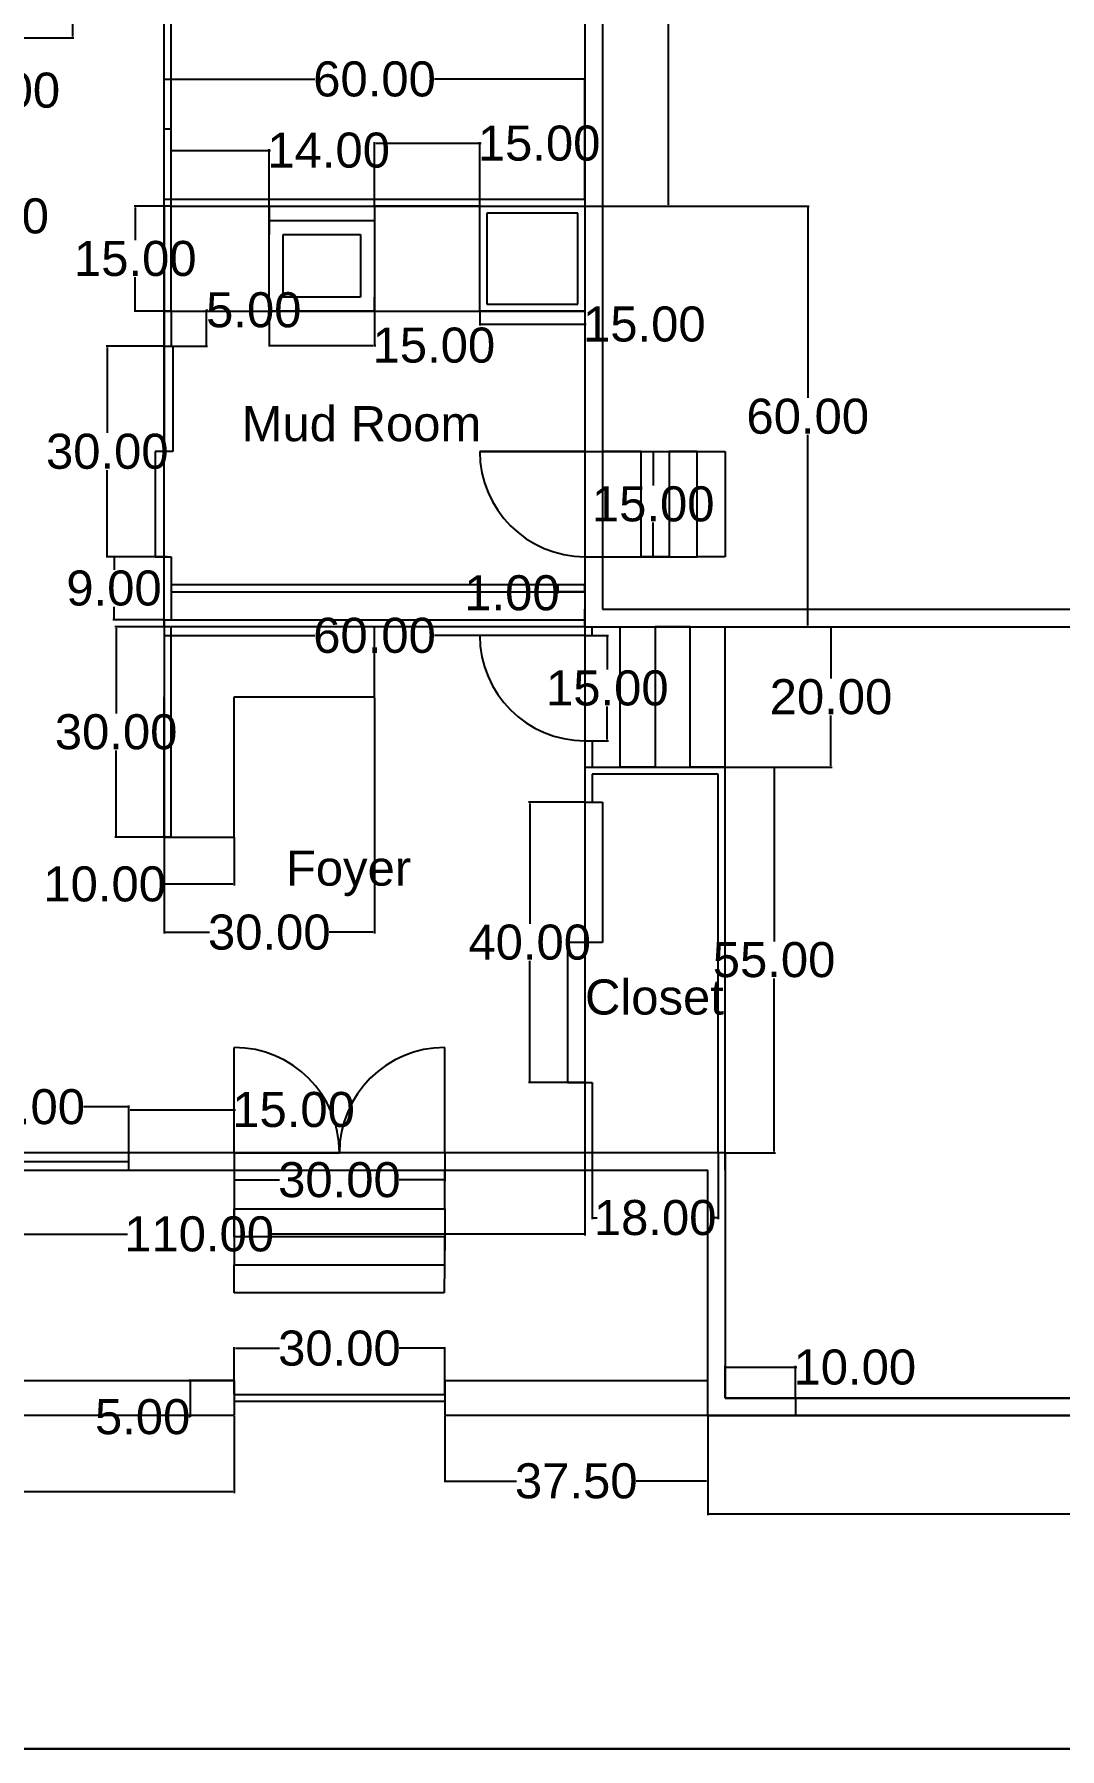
# Model space of a CAD drawing. Header units: millimetres. Extents: x 0 to 1000, y 0 to 1100.
# Drawn here: x 124 to 270.2, y 0 to 244.5 of the extents above; entities that cross this region are included whole.
import ezdxf

# ---------------------------------------------------------------- set-up
doc = ezdxf.new("R2010")
doc.units = ezdxf.units.MM
doc.header["$MEASUREMENT"] = 0
for name, color, linetype in [('2d1', 3, 'Continuous'), ('2ddim', 2, 'Continuous'), ('2ddimfurn', 2, 'Continuous'), ('text', 255, 'Continuous')]:
    doc.layers.add(name, color=color, linetype=linetype)
doc.styles.get("Standard").update_dxf_attribs({"font": 'Arial.ttf'})
doc.dimstyles.get("Standard").update_dxf_attribs({"dimtxt": 5, "dimasz": 0.18, "dimexe": 0.18, "dimexo": 0.0625, "dimgap": 0.09, "dimtad": 0, "dimtih": 1, "dimtoh": 1, "dimzin": 0, "dimdsep": 46, "dimtxsty": 'Standard', "dimcen": 0.09, "dimadec": 0, "dimazin": 0, "dimtfac": 1, "dimtofl": 0, "dimtmove": 0, "dimatfit": 3, "dimfxl": 1, "dimtolj": 1, "dimtzin": 0, "dimarcsym": 0})

# ---------------------------------------------------------------- blocks, each defined once
blk = doc.blocks.new('*D3')
at = {"layer": '2ddim', "color": 0, "lineweight": -2, "transparency": 16777216}
for p, q in [((220, 47.44), (220, 33.32)), ((385, 47.44), (385, 33.32)), ((220.18, 33.5), (292.28, 33.5)), ((384.82, 33.5), (312.72, 33.5))]:
    blk.add_line(p, q, dxfattribs=at)
at = {"layer": '2ddim', "color": 0, "transparency": 16777216}
for points in [[(220.18, 33.53), (220.18, 33.47), (220, 33.5)], [(384.82, 33.53), (384.82, 33.47), (385, 33.5)]]:
    blk.add_solid(points, dxfattribs=at)
at = {"layer": '2ddim', "color": 0, "transparency": 16777216, "insert": (302.5, 33.5), "char_height": 5, "attachment_point": 5}
blk.add_mtext('\\A1;165.00', dxfattribs=at)
blk = doc.blocks.new('*D4')
at = {"layer": '2ddim', "color": 0, "lineweight": -2, "transparency": 16777216}
for p, q in [((222.5, 50.06), (222.5, 54.58)), ((222.68, 54.4), (232.32, 54.4)), ((232.5, 50.06), (232.5, 54.58)), ((232.5, 54.4), (232.68, 54.4))]:
    blk.add_line(p, q, dxfattribs=at)
at = {"layer": '2ddim', "color": 0, "transparency": 16777216}
for points in [[(222.68, 54.43), (222.68, 54.37), (222.5, 54.4)], [(232.32, 54.43), (232.32, 54.37), (232.5, 54.4)]]:
    blk.add_solid(points, dxfattribs=at)
at = {"layer": '2ddim', "color": 0, "transparency": 16777216, "insert": (240.96, 54.4), "char_height": 5, "attachment_point": 5}
blk.add_mtext('\\A1;10.00', dxfattribs=at)
blk = doc.blocks.new('*D8')
at = {"layer": '2ddim', "color": 0, "lineweight": -2, "transparency": 16777216}
for p, q in [((203.5, 84.94), (203.5, 75.54)), ((221.5, 84.94), (221.5, 75.54)), ((203.68, 75.72), (204.22, 75.72)), ((221.32, 75.72), (220.78, 75.72))]:
    blk.add_line(p, q, dxfattribs=at)
at = {"layer": '2ddim', "color": 0, "transparency": 16777216}
for points in [[(203.68, 75.75), (203.68, 75.69), (203.5, 75.72)], [(221.32, 75.75), (221.32, 75.69), (221.5, 75.72)]]:
    blk.add_solid(points, dxfattribs=at)
at = {"layer": '2ddim', "color": 0, "transparency": 16777216, "insert": (212.5, 75.72), "char_height": 5, "attachment_point": 5}
blk.add_mtext('\\A1;18.00', dxfattribs=at)
blk = doc.blocks.new('*D9')
at = {"layer": '2ddim', "color": 0, "lineweight": -2, "transparency": 16777216}
for p, q in [((50, 47.44), (50, 36.46)), ((152.5, 47.44), (152.5, 36.46)), ((50.18, 36.64), (91.03, 36.64)), ((152.32, 36.64), (111.47, 36.64))]:
    blk.add_line(p, q, dxfattribs=at)
at = {"layer": '2ddim', "color": 0, "transparency": 16777216}
for points in [[(50.18, 36.67), (50.18, 36.61), (50, 36.64)], [(152.32, 36.67), (152.32, 36.61), (152.5, 36.64)]]:
    blk.add_solid(points, dxfattribs=at)
at = {"layer": '2ddim', "color": 0, "transparency": 16777216, "insert": (101.25, 36.64), "char_height": 5, "attachment_point": 5}
blk.add_mtext('\\A1;102.50', dxfattribs=at)
blk = doc.blocks.new('*D13')
at = {"layer": '2ddim', "color": 0, "lineweight": -2, "transparency": 16777216}
for p, q in [((152.44, 52.5), (146.03, 52.5)), ((146.21, 52.32), (146.21, 47.68)), ((152.44, 47.5), (146.03, 47.5)), ((146.21, 47.32), (146.03, 47.32)), ((146.21, 47.5), (146.21, 47.32))]:
    blk.add_line(p, q, dxfattribs=at)
at = {"layer": '2ddim', "color": 0, "transparency": 16777216}
for points in [[(146.18, 52.32), (146.24, 52.32), (146.21, 52.5)], [(146.18, 47.68), (146.24, 47.68), (146.21, 47.5)]]:
    blk.add_solid(points, dxfattribs=at)
at = {"layer": '2ddim', "color": 0, "transparency": 16777216, "insert": (139.45, 47.32), "char_height": 5, "attachment_point": 5}
blk.add_mtext('\\A1;5.00', dxfattribs=at)
blk = doc.blocks.new('*D14')
at = {"layer": '2ddim', "color": 0, "lineweight": -2, "transparency": 16777216}
for p, q in [((182.5, 47.44), (182.5, 37.99)), ((220, 47.44), (220, 37.99)), ((182.68, 38.17), (192.73, 38.17)), ((219.82, 38.17), (209.77, 38.17))]:
    blk.add_line(p, q, dxfattribs=at)
at = {"layer": '2ddim', "color": 0, "transparency": 16777216}
for points in [[(182.68, 38.2), (182.68, 38.14), (182.5, 38.17)], [(219.82, 38.2), (219.82, 38.14), (220, 38.17)]]:
    blk.add_solid(points, dxfattribs=at)
at = {"layer": '2ddim', "color": 0, "transparency": 16777216, "insert": (201.25, 38.17), "char_height": 5, "attachment_point": 5}
blk.add_mtext('\\A1;37.50', dxfattribs=at)
blk = doc.blocks.new('*D15')
at = {"layer": '2ddim', "color": 0, "lineweight": -2, "transparency": 16777216}
for p, q in [((152.5, 50.56), (152.5, 57.28)), ((152.68, 57.1), (158.98, 57.1)), ((182.32, 57.1), (176.02, 57.1)), ((182.5, 50.56), (182.5, 57.28))]:
    blk.add_line(p, q, dxfattribs=at)
at = {"layer": '2ddim', "color": 0, "transparency": 16777216}
for points in [[(152.68, 57.13), (152.68, 57.07), (152.5, 57.1)], [(182.32, 57.13), (182.32, 57.07), (182.5, 57.1)]]:
    blk.add_solid(points, dxfattribs=at)
at = {"layer": '2ddim', "color": 0, "transparency": 16777216, "insert": (167.5, 57.1), "char_height": 5, "attachment_point": 5}
blk.add_mtext('\\A1;30.00', dxfattribs=at)
blk = doc.blocks.new('*D18')
at = {"layer": '2ddim', "color": 0, "lineweight": -2, "transparency": 16777216}
for p, q in [((157.5, 204.94), (157.5, 199.96)), ((172.5, 204.94), (172.5, 199.96)), ((157.68, 200.14), (172.32, 200.14)), ((172.5, 200.14), (172.68, 200.14))]:
    blk.add_line(p, q, dxfattribs=at)
at = {"layer": '2ddim', "color": 0, "transparency": 16777216}
for points in [[(157.68, 200.17), (157.68, 200.11), (157.5, 200.14)], [(172.32, 200.17), (172.32, 200.11), (172.5, 200.14)]]:
    blk.add_solid(points, dxfattribs=at)
at = {"layer": '2ddim', "color": 0, "transparency": 16777216, "insert": (180.96, 200.14), "char_height": 5, "attachment_point": 5}
blk.add_mtext('\\A1;15.00', dxfattribs=at)
blk = doc.blocks.new('*D19')
at = {"layer": '2ddim', "color": 0, "lineweight": -2, "transparency": 16777216}
for p, q in [((187.5, 204.94), (187.5, 202.97)), ((187.68, 203.15), (202.32, 203.15)), ((202.5, 204.94), (202.5, 202.97)), ((202.5, 203.15), (202.68, 203.15))]:
    blk.add_line(p, q, dxfattribs=at)
at = {"layer": '2ddim', "color": 0, "transparency": 16777216}
for points in [[(187.68, 203.18), (187.68, 203.12), (187.5, 203.15)], [(202.32, 203.18), (202.32, 203.12), (202.5, 203.15)]]:
    blk.add_solid(points, dxfattribs=at)
at = {"layer": '2ddim', "color": 0, "transparency": 16777216, "insert": (210.96, 203.15), "char_height": 5, "attachment_point": 5}
blk.add_mtext('\\A1;15.00', dxfattribs=at)
blk = doc.blocks.new('*D20')
at = {"layer": '2ddim', "color": 0, "lineweight": -2, "transparency": 16777216}
for p, q in [((172.5, 220.06), (172.5, 229.13)), ((172.68, 228.95), (187.32, 228.95)), ((187.5, 220.06), (187.5, 229.13)), ((187.5, 228.95), (187.68, 228.95))]:
    blk.add_line(p, q, dxfattribs=at)
at = {"layer": '2ddim', "color": 0, "transparency": 16777216}
for points in [[(172.68, 228.98), (172.68, 228.92), (172.5, 228.95)], [(187.32, 228.98), (187.32, 228.92), (187.5, 228.95)]]:
    blk.add_solid(points, dxfattribs=at)
at = {"layer": '2ddim', "color": 0, "transparency": 16777216, "insert": (195.96, 228.95), "char_height": 5, "attachment_point": 5}
blk.add_mtext('\\A1;15.00', dxfattribs=at)
blk = doc.blocks.new('*D21')
at = {"layer": '2ddim', "color": 0, "lineweight": -2, "transparency": 16777216}
for p, q in [((143.5, 220.06), (143.5, 228.13)), ((143.68, 227.95), (157.32, 227.95)), ((157.5, 220.06), (157.5, 228.13)), ((157.5, 227.95), (157.68, 227.95))]:
    blk.add_line(p, q, dxfattribs=at)
at = {"layer": '2ddim', "color": 0, "transparency": 16777216}
for points in [[(143.68, 227.98), (143.68, 227.92), (143.5, 227.95)], [(157.32, 227.98), (157.32, 227.92), (157.5, 227.95)]]:
    blk.add_solid(points, dxfattribs=at)
at = {"layer": '2ddim', "color": 0, "transparency": 16777216, "insert": (165.96, 227.95), "char_height": 5, "attachment_point": 5}
blk.add_mtext('\\A1;14.00', dxfattribs=at)
blk = doc.blocks.new('*D22')
at = {"layer": '2ddim', "color": 0, "lineweight": -2, "transparency": 16777216}
for p, q in [((202.44, 166), (198.43, 166)), ((202.44, 165), (198.43, 165)), ((198.61, 164.82), (198.43, 164.82)), ((198.61, 165.82), (198.61, 165.18)), ((198.61, 165), (198.61, 164.82))]:
    blk.add_line(p, q, dxfattribs=at)
at = {"layer": '2ddim', "color": 0, "transparency": 16777216}
for points in [[(198.58, 165.82), (198.64, 165.82), (198.61, 166)], [(198.58, 165.18), (198.64, 165.18), (198.61, 165)]]:
    blk.add_solid(points, dxfattribs=at)
at = {"layer": '2ddim', "color": 0, "transparency": 16777216, "insert": (192.09, 164.82), "char_height": 5, "attachment_point": 5}
blk.add_mtext('\\A1;1.00', dxfattribs=at)
blk = doc.blocks.new('*D37')
at = {"layer": '2ddim', "color": 0, "lineweight": -2, "transparency": 16777216}
for p, q in [((92.5, 84.94), (92.5, 73.21)), ((202.5, 84.94), (202.5, 73.21)), ((92.68, 73.39), (137.28, 73.39)), ((202.32, 73.39), (157.72, 73.39))]:
    blk.add_line(p, q, dxfattribs=at)
at = {"layer": '2ddim', "color": 0, "transparency": 16777216}
for points in [[(92.68, 73.42), (92.68, 73.36), (92.5, 73.39)], [(202.32, 73.42), (202.32, 73.36), (202.5, 73.39)]]:
    blk.add_solid(points, dxfattribs=at)
at = {"layer": '2ddim', "color": 0, "transparency": 16777216, "insert": (147.5, 73.39), "char_height": 5, "attachment_point": 5}
blk.add_mtext('\\A1;110.00', dxfattribs=at)
blk = doc.blocks.new('*D38')
at = {"layer": '2ddim', "color": 0, "lineweight": -2, "transparency": 16777216}
for p, q in [((142.5, 160.94), (142.5, 158.57)), ((202.5, 160.94), (202.5, 158.57)), ((142.68, 158.75), (163.97, 158.75)), ((202.32, 158.75), (181.03, 158.75))]:
    blk.add_line(p, q, dxfattribs=at)
at = {"layer": '2ddim', "color": 0, "transparency": 16777216}
for points in [[(142.68, 158.78), (142.68, 158.72), (142.5, 158.75)], [(202.32, 158.78), (202.32, 158.72), (202.5, 158.75)]]:
    blk.add_solid(points, dxfattribs=at)
at = {"layer": '2ddim', "color": 0, "transparency": 16777216, "insert": (172.5, 158.75), "char_height": 5, "attachment_point": 5}
blk.add_mtext('\\A1;60.00', dxfattribs=at)
blk = doc.blocks.new('*D39')
at = {"layer": '2ddim', "color": 0, "lineweight": -2, "transparency": 16777216}
for p, q in [((152.5, 84.94), (152.5, 80.94)), ((182.5, 84.94), (182.5, 80.94)), ((152.68, 81.12), (158.98, 81.12)), ((182.32, 81.12), (176.02, 81.12))]:
    blk.add_line(p, q, dxfattribs=at)
at = {"layer": '2ddim', "color": 0, "transparency": 16777216}
for points in [[(152.68, 81.15), (152.68, 81.09), (152.5, 81.12)], [(182.32, 81.15), (182.32, 81.09), (182.5, 81.12)]]:
    blk.add_solid(points, dxfattribs=at)
at = {"layer": '2ddim', "color": 0, "transparency": 16777216, "insert": (167.5, 81.12), "char_height": 5, "attachment_point": 5}
blk.add_mtext('\\A1;30.00', dxfattribs=at)
blk = doc.blocks.new('*D40')
at = {"layer": '2ddim', "color": 0, "lineweight": -2, "transparency": 16777216}
for p, q in [((222.56, 140), (229.63, 140)), ((229.45, 139.82), (229.45, 115.14)), ((229.45, 85.18), (229.45, 109.86)), ((222.56, 85), (229.63, 85))]:
    blk.add_line(p, q, dxfattribs=at)
at = {"layer": '2ddim', "color": 0, "transparency": 16777216}
for points in [[(229.42, 139.82), (229.48, 139.82), (229.45, 140)], [(229.42, 85.18), (229.48, 85.18), (229.45, 85)]]:
    blk.add_solid(points, dxfattribs=at)
at = {"layer": '2ddim', "color": 0, "transparency": 16777216, "insert": (229.45, 112.5), "char_height": 5, "attachment_point": 5}
blk.add_mtext('\\A1;55.00', dxfattribs=at)
blk = doc.blocks.new('*D41')
at = {"layer": '2ddim', "color": 0, "lineweight": -2, "transparency": 16777216}
for p, q in [((222.56, 160), (237.74, 160)), ((237.56, 159.82), (237.56, 152.64)), ((237.56, 140.18), (237.56, 147.36)), ((222.56, 140), (237.74, 140))]:
    blk.add_line(p, q, dxfattribs=at)
at = {"layer": '2ddim', "color": 0, "transparency": 16777216}
for points in [[(237.53, 159.82), (237.59, 159.82), (237.56, 160)], [(237.53, 140.18), (237.59, 140.18), (237.56, 140)]]:
    blk.add_solid(points, dxfattribs=at)
at = {"layer": '2ddim', "color": 0, "transparency": 16777216, "insert": (237.56, 150), "char_height": 5, "attachment_point": 5}
blk.add_mtext('\\A1;20.00', dxfattribs=at)
blk = doc.blocks.new('*D42')
at = {"layer": '2ddim', "color": 0, "lineweight": -2, "transparency": 16777216}
for p, q in [((202.44, 135), (194.44, 135)), ((194.62, 134.82), (194.62, 117.64)), ((194.62, 95.18), (194.62, 112.36)), ((202.44, 95), (194.44, 95))]:
    blk.add_line(p, q, dxfattribs=at)
at = {"layer": '2ddim', "color": 0, "transparency": 16777216}
for points in [[(194.59, 134.82), (194.65, 134.82), (194.62, 135)], [(194.59, 95.18), (194.65, 95.18), (194.62, 95)]]:
    blk.add_solid(points, dxfattribs=at)
at = {"layer": '2ddim', "color": 0, "transparency": 16777216, "insert": (194.62, 115), "char_height": 5, "attachment_point": 5}
blk.add_mtext('\\A1;40.00', dxfattribs=at)
blk = doc.blocks.new('*D43')
at = {"layer": '2ddim', "color": 0, "lineweight": -2, "transparency": 16777216}
for p, q in [((143.44, 160), (135.49, 160)), ((135.67, 159.82), (135.67, 147.64)), ((135.67, 130.18), (135.67, 142.36)), ((143.44, 130), (135.49, 130))]:
    blk.add_line(p, q, dxfattribs=at)
at = {"layer": '2ddim', "color": 0, "transparency": 16777216}
for points in [[(135.64, 159.82), (135.7, 159.82), (135.67, 160)], [(135.64, 130.18), (135.7, 130.18), (135.67, 130)]]:
    blk.add_solid(points, dxfattribs=at)
at = {"layer": '2ddim', "color": 0, "transparency": 16777216, "insert": (135.67, 145), "char_height": 5, "attachment_point": 5}
blk.add_mtext('\\A1;30.00', dxfattribs=at)
blk = doc.blocks.new('*D44')
at = {"layer": '2ddim', "color": 0, "lineweight": -2, "transparency": 16777216}
for p, q in [((142.5, 149.94), (142.5, 116.25)), ((172.5, 149.94), (172.5, 116.25)), ((142.68, 116.43), (148.98, 116.43)), ((172.32, 116.43), (166.02, 116.43))]:
    blk.add_line(p, q, dxfattribs=at)
at = {"layer": '2ddim', "color": 0, "transparency": 16777216}
for points in [[(142.68, 116.46), (142.68, 116.4), (142.5, 116.43)], [(172.32, 116.46), (172.32, 116.4), (172.5, 116.43)]]:
    blk.add_solid(points, dxfattribs=at)
at = {"layer": '2ddim', "color": 0, "transparency": 16777216, "insert": (157.5, 116.43), "char_height": 5, "attachment_point": 5}
blk.add_mtext('\\A1;30.00', dxfattribs=at)
blk = doc.blocks.new('*D45')
at = {"layer": '2ddim', "color": 0, "lineweight": -2, "transparency": 16777216}
for p, q in [((142.5, 129.94), (142.5, 123.12)), ((152.5, 129.94), (152.5, 123.12)), ((142.5, 123.3), (142.32, 123.3)), ((152.32, 123.3), (142.68, 123.3))]:
    blk.add_line(p, q, dxfattribs=at)
at = {"layer": '2ddim', "color": 0, "transparency": 16777216}
for points in [[(142.68, 123.33), (142.68, 123.27), (142.5, 123.3)], [(152.32, 123.33), (152.32, 123.27), (152.5, 123.3)]]:
    blk.add_solid(points, dxfattribs=at)
at = {"layer": '2ddim', "color": 0, "transparency": 16777216, "insert": (134.04, 123.3), "char_height": 5, "attachment_point": 5}
blk.add_mtext('\\A1;10.00', dxfattribs=at)
blk = doc.blocks.new('*D46')
at = {"layer": '2ddim', "color": 0, "lineweight": -2, "transparency": 16777216}
for p, q in [((143.44, 220), (138.22, 220)), ((138.4, 219.82), (138.4, 215.14)), ((138.4, 205.18), (138.4, 209.86)), ((143.44, 205), (138.22, 205))]:
    blk.add_line(p, q, dxfattribs=at)
at = {"layer": '2ddim', "color": 0, "transparency": 16777216}
for points in [[(138.37, 219.82), (138.43, 219.82), (138.4, 220)], [(138.37, 205.18), (138.43, 205.18), (138.4, 205)]]:
    blk.add_solid(points, dxfattribs=at)
at = {"layer": '2ddim', "color": 0, "transparency": 16777216, "insert": (138.4, 212.5), "char_height": 5, "attachment_point": 5}
blk.add_mtext('\\A1;15.00', dxfattribs=at)
blk = doc.blocks.new('*D47')
at = {"layer": '2ddim', "color": 0, "lineweight": -2, "transparency": 16777216}
for p, q in [((142.44, 200), (134.23, 200)), ((134.41, 199.82), (134.41, 187.64)), ((134.41, 170.18), (134.41, 182.36)), ((142.94, 170), (134.23, 170))]:
    blk.add_line(p, q, dxfattribs=at)
at = {"layer": '2ddim', "color": 0, "transparency": 16777216}
for points in [[(134.38, 199.82), (134.44, 199.82), (134.41, 200)], [(134.38, 170.18), (134.44, 170.18), (134.41, 170)]]:
    blk.add_solid(points, dxfattribs=at)
at = {"layer": '2ddim', "color": 0, "transparency": 16777216, "insert": (134.41, 185), "char_height": 5, "attachment_point": 5}
blk.add_mtext('\\A1;30.00', dxfattribs=at)
blk = doc.blocks.new('*D48')
at = {"layer": '2ddim', "color": 0, "lineweight": -2, "transparency": 16777216}
for p, q in [((142.44, 170), (135.19, 170)), ((135.37, 169.82), (135.37, 168.14)), ((135.37, 161.18), (135.37, 162.86)), ((142.44, 161), (135.19, 161))]:
    blk.add_line(p, q, dxfattribs=at)
at = {"layer": '2ddim', "color": 0, "transparency": 16777216}
for points in [[(135.34, 169.82), (135.4, 169.82), (135.37, 170)], [(135.34, 161.18), (135.4, 161.18), (135.37, 161)]]:
    blk.add_solid(points, dxfattribs=at)
at = {"layer": '2ddim', "color": 0, "transparency": 16777216, "insert": (135.37, 165.5), "char_height": 5, "attachment_point": 5}
blk.add_mtext('\\A1;9.00', dxfattribs=at)
blk = doc.blocks.new('*D49')
at = {"layer": '2ddim', "color": 0, "lineweight": -2, "transparency": 16777216}
for p, q in [((142.56, 205), (148.71, 205)), ((148.53, 205), (148.53, 205.18)), ((148.53, 205.18), (148.71, 205.18)), ((148.53, 200.18), (148.53, 204.82)), ((142.56, 200), (148.71, 200))]:
    blk.add_line(p, q, dxfattribs=at)
at = {"layer": '2ddim', "color": 0, "transparency": 16777216}
for points in [[(148.5, 204.82), (148.56, 204.82), (148.53, 205)], [(148.5, 200.18), (148.56, 200.18), (148.53, 200)]]:
    blk.add_solid(points, dxfattribs=at)
at = {"layer": '2ddim', "color": 0, "transparency": 16777216, "insert": (155.29, 205.18), "char_height": 5, "attachment_point": 5}
blk.add_mtext('\\A1;5.00', dxfattribs=at)
blk = doc.blocks.new('*D50')
at = {"layer": '2ddim', "color": 0, "lineweight": -2, "transparency": 16777216}
for p, q in [((202.56, 335), (214.57, 335)), ((214.39, 334.82), (214.39, 280.14)), ((214.39, 220.18), (214.39, 274.86)), ((202.56, 220), (214.57, 220))]:
    blk.add_line(p, q, dxfattribs=at)
at = {"layer": '2ddim', "color": 0, "transparency": 16777216}
for points in [[(214.36, 334.82), (214.42, 334.82), (214.39, 335)], [(214.36, 220.18), (214.42, 220.18), (214.39, 220)]]:
    blk.add_solid(points, dxfattribs=at)
at = {"layer": '2ddim', "color": 0, "transparency": 16777216, "insert": (214.39, 277.5), "char_height": 5, "attachment_point": 5}
blk.add_mtext('\\A1;115.00', dxfattribs=at)
blk = doc.blocks.new('*D51')
at = {"layer": '2ddim', "color": 0, "lineweight": -2, "transparency": 16777216}
for p, q in [((202.56, 220), (234.43, 220)), ((234.25, 219.82), (234.25, 192.64)), ((234.25, 160.18), (234.25, 187.36)), ((202.56, 160), (234.43, 160))]:
    blk.add_line(p, q, dxfattribs=at)
at = {"layer": '2ddim', "color": 0, "transparency": 16777216}
for points in [[(234.22, 219.82), (234.28, 219.82), (234.25, 220)], [(234.22, 160.18), (234.28, 160.18), (234.25, 160)]]:
    blk.add_solid(points, dxfattribs=at)
at = {"layer": '2ddim', "color": 0, "transparency": 16777216, "insert": (234.25, 190), "char_height": 5, "attachment_point": 5}
blk.add_mtext('\\A1;60.00', dxfattribs=at)
blk = doc.blocks.new('*D55')
at = {"layer": '2ddim', "color": 0, "lineweight": -2, "transparency": 16777216}
for p, q in [((142.5, 221.06), (142.5, 238.28)), ((142.68, 238.1), (163.97, 238.1)), ((202.32, 238.1), (181.03, 238.1)), ((202.5, 221.06), (202.5, 238.28))]:
    blk.add_line(p, q, dxfattribs=at)
at = {"layer": '2ddim', "color": 0, "transparency": 16777216}
for points in [[(142.68, 238.13), (142.68, 238.07), (142.5, 238.1)], [(202.32, 238.13), (202.32, 238.07), (202.5, 238.1)]]:
    blk.add_solid(points, dxfattribs=at)
at = {"layer": '2ddim', "color": 0, "transparency": 16777216, "insert": (172.5, 238.1), "char_height": 5, "attachment_point": 5}
blk.add_mtext('\\A1;60.00', dxfattribs=at)
blk = doc.blocks.new('*D58')
at = {"layer": '2ddim', "color": 0, "lineweight": -2, "transparency": 16777216}
for p, q in [((122.56, 260), (129.66, 260)), ((129.48, 259.82), (129.48, 254.64)), ((129.48, 244.18), (129.48, 249.36)), ((122.56, 244), (129.66, 244))]:
    blk.add_line(p, q, dxfattribs=at)
at = {"layer": '2ddim', "color": 0, "transparency": 16777216}
for points in [[(129.45, 259.82), (129.51, 259.82), (129.48, 260)], [(129.45, 244.18), (129.51, 244.18), (129.48, 244)]]:
    blk.add_solid(points, dxfattribs=at)
at = {"layer": '2ddim', "color": 0, "transparency": 16777216, "insert": (129.48, 252), "char_height": 5, "attachment_point": 5}
blk.add_mtext('\\A1;16.00', dxfattribs=at)
blk = doc.blocks.new('*D98')
at = {"layer": '2ddimfurn', "color": 0, "lineweight": -2, "transparency": 16777216}
for p, q in [((110, 228.94), (110, 218.39)), ((112.5, 228.94), (112.5, 218.39)), ((110.18, 218.57), (112.32, 218.57)), ((112.5, 218.57), (112.68, 218.57))]:
    blk.add_line(p, q, dxfattribs=at)
at = {"layer": '2ddimfurn', "color": 0, "transparency": 16777216}
for points in [[(110.18, 218.6), (110.18, 218.54), (110, 218.57)], [(112.32, 218.6), (112.32, 218.54), (112.5, 218.57)]]:
    blk.add_solid(points, dxfattribs=at)
at = {"layer": '2ddimfurn', "color": 0, "transparency": 16777216, "insert": (119.3, 218.57), "char_height": 5, "attachment_point": 5}
blk.add_mtext('\\A1;2.50', dxfattribs=at)
blk = doc.blocks.new('*D99')
at = {"layer": '2ddimfurn', "color": 0, "lineweight": -2, "transparency": 16777216}
for p, q in [((112.56, 244), (119.13, 244)), ((118.95, 243.82), (118.95, 239.14)), ((118.95, 229.18), (118.95, 233.86)), ((112.56, 229), (119.13, 229))]:
    blk.add_line(p, q, dxfattribs=at)
at = {"layer": '2ddimfurn', "color": 0, "transparency": 16777216}
for points in [[(118.92, 243.82), (118.98, 243.82), (118.95, 244)], [(118.92, 229.18), (118.98, 229.18), (118.95, 229)]]:
    blk.add_solid(points, dxfattribs=at)
at = {"layer": '2ddimfurn', "color": 0, "transparency": 16777216, "insert": (118.95, 236.5), "char_height": 5, "attachment_point": 5}
blk.add_mtext('\\A1;15.00', dxfattribs=at)
blk = doc.blocks.new('*D116')
at = {"layer": '2ddim', "color": 0, "lineweight": -2, "transparency": 16777216}
for p, q in [((202.56, 158.75), (205.86, 158.75)), ((205.68, 158.57), (205.68, 153.89)), ((205.68, 143.93), (205.68, 148.61)), ((202.56, 143.75), (205.86, 143.75))]:
    blk.add_line(p, q, dxfattribs=at)
at = {"layer": '2ddim', "color": 0, "transparency": 16777216}
for points in [[(205.65, 158.57), (205.71, 158.57), (205.68, 158.75)], [(205.65, 143.93), (205.71, 143.93), (205.68, 143.75)]]:
    blk.add_solid(points, dxfattribs=at)
at = {"layer": '2ddim', "color": 0, "transparency": 16777216, "insert": (205.68, 151.25), "char_height": 5, "attachment_point": 5}
blk.add_mtext('\\A1;15.00', dxfattribs=at)
blk = doc.blocks.new('*D117')
at = {"layer": '2ddim', "color": 0, "lineweight": -2, "transparency": 16777216}
for p, q in [((202.56, 185), (212.4, 185)), ((212.22, 184.82), (212.22, 180.14)), ((212.22, 170.18), (212.22, 174.86)), ((202.56, 170), (212.4, 170))]:
    blk.add_line(p, q, dxfattribs=at)
at = {"layer": '2ddim', "color": 0, "transparency": 16777216}
for points in [[(212.19, 184.82), (212.25, 184.82), (212.22, 185)], [(212.19, 170.18), (212.25, 170.18), (212.22, 170)]]:
    blk.add_solid(points, dxfattribs=at)
at = {"layer": '2ddim', "color": 0, "transparency": 16777216, "insert": (212.22, 177.5), "char_height": 5, "attachment_point": 5}
blk.add_mtext('\\A1;15.00', dxfattribs=at)
blk = doc.blocks.new('*D123')
at = {"layer": '2ddim', "color": 0, "lineweight": -2, "transparency": 16777216}
for p, q in [((107.5, 85.06), (107.5, 91.71)), ((107.68, 91.53), (113.98, 91.53)), ((137.32, 91.53), (131.02, 91.53)), ((137.5, 85.06), (137.5, 91.71))]:
    blk.add_line(p, q, dxfattribs=at)
at = {"layer": '2ddim', "color": 0, "transparency": 16777216}
for points in [[(107.68, 91.56), (107.68, 91.5), (107.5, 91.53)], [(137.32, 91.56), (137.32, 91.5), (137.5, 91.53)]]:
    blk.add_solid(points, dxfattribs=at)
at = {"layer": '2ddim', "color": 0, "transparency": 16777216, "insert": (122.5, 91.53), "char_height": 5, "attachment_point": 5}
blk.add_mtext('\\A1;30.00', dxfattribs=at)
blk = doc.blocks.new('*D124')
at = {"layer": '2ddim', "color": 0, "lineweight": -2, "transparency": 16777216}
for p, q in [((137.5, 85.06), (137.5, 91.31)), ((137.68, 91.13), (152.32, 91.13)), ((152.5, 85.06), (152.5, 91.31)), ((152.5, 91.13), (152.68, 91.13))]:
    blk.add_line(p, q, dxfattribs=at)
at = {"layer": '2ddim', "color": 0, "transparency": 16777216}
for points in [[(137.68, 91.16), (137.68, 91.1), (137.5, 91.13)], [(152.32, 91.16), (152.32, 91.1), (152.5, 91.13)]]:
    blk.add_solid(points, dxfattribs=at)
at = {"layer": '2ddim', "color": 0, "transparency": 16777216, "insert": (160.96, 91.13), "char_height": 5, "attachment_point": 5}
blk.add_mtext('\\A1;15.00', dxfattribs=at)

msp = doc.modelspace()

# ---------------------------------------------------------------- linework, layer by layer
at = {"layer": '2d1'}
for p, q in [((202.5, 335), (202.5, 160)), ((142.5, 221), (142.5, 334)), ((143.5, 221), (143.5, 333.996)), ((205, 332.5), (205, 162.5)), ((142.5, 221), (142.5, 231)), ((142.5, 231), (143.5, 231)), ((142.5, 220), (142.5, 221)), ((142.5, 221), (202.5, 221)), ((142.5, 221), (143.5, 221)), ((142.5, 210), (142.5, 220)), ((142.5, 220), (142.5, 205)), ((143.5, 220), (202.5, 220)), ((143.5, 219), (143.5, 220)), ((143.5, 205), (143.5, 219)), ((157.5, 205), (157.5, 220)), ((157.5, 220), (157.5, 217.952)), ((157.5, 217.952), (172.5, 217.952)), ((157.5, 217.952), (157.5, 215.952)), ((187.5, 220), (172.5, 220)), ((172.5, 220), (172.5, 205)), ((187.5, 205), (187.5, 220)), ((187.5, 220), (188.5, 220)), ((188.5, 219), (188.5, 206)), ((201.5, 219), (188.5, 219)), ((201.5, 206), (201.5, 219)), ((159.5, 215.952), (170.5, 215.952)), ((159.5, 207), (159.5, 215.952)), ((170.5, 215.952), (170.5, 207)), ((142.5, 160), (142.5, 210)), ((142.5, 210), (142.5, 185)), ((170.5, 207), (159.5, 207)), ((172.5, 205), (172.5, 207)), ((188.5, 206), (201.5, 206)), ((142.5, 205), (142.5, 200)), ((143.5, 205), (202.5, 205)), ((143.5, 205), (143.5, 200)), ((172.5, 205), (157.5, 205)), ((202.5, 205), (187.5, 205)), ((142.5, 200), (143.75, 200)), ((143.75, 200), (143.75, 185)), ((143.75, 185), (141.25, 185)), ((141.25, 185), (141.25, 170)), ((187.5, 185), (202.5, 185)), ((202.5, 185), (187.5, 185)), ((202.5, 185), (202.5, 170)), ((142.5, 160), (142.5, 180)), ((141.25, 170), (142.5, 170)), ((142.5, 170), (143.5, 170)), ((143.5, 170), (143.5, 161)), ((142.5, 160), (142.5, 165)), ((202.5, 166), (143.5, 166)), ((143.5, 165), (202.5, 165)), ((202.5, 165), (202.5, 166)), ((202.5, 160), (202.5, 162.5)), ((205, 162.5), (385, 162.5)), ((142.5, 160), (142.5, 161)), ((142.5, 161), (202.5, 161)), ((142.5, 160), (142.5, 150)), ((202.5, 160), (143.5, 160)), ((143.5, 130), (143.5, 160)), ((172.5, 150), (172.5, 160)), ((202.5, 160), (382.5, 160)), ((202.5, 160), (202.5, 85)), ((202.5, 160), (202.5, 140)), ((202.5, 160), (202.5, 158.75)), ((203.5, 158.75), (203.5, 160)), ((207.503, 140), (207.503, 160)), ((217.503, 160), (212.503, 160)), ((212.503, 160), (212.503, 140)), ((217.503, 140), (217.503, 160)), ((222.5, 85), (222.5, 160)), ((222.5, 160), (322.5, 160)), ((202.5, 158.75), (187.5, 158.75)), ((202.5, 158.75), (202.5, 143.75)), ((202.5, 158.75), (203.5, 158.75)), ((142.5, 130), (142.5, 150)), ((152.5, 130), (152.5, 150)), ((152.5, 150), (172.5, 150)), ((202.5, 143.75), (203.5, 143.75)), ((203.5, 143.75), (203.5, 140)), ((202.5, 140), (222.5, 140)), ((202.5, 140), (202.5, 135)), ((212.503, 140), (207.503, 140)), ((222.5, 140), (217.503, 140)), ((221.5, 139), (203.5, 139)), ((203.5, 139), (203.5, 135)), ((221.5, 85), (221.5, 139)), ((202.5, 135), (205, 135)), ((205, 135), (205, 115)), ((142.5, 130), (152.5, 130)), ((142.5, 130), (143.5, 130)), ((202.5, 115), (200, 115)), ((200, 115), (200, 95)), ((205, 115), (202.5, 115)), ((152.5, 85), (152.5, 100)), ((182.5, 85), (182.5, 100)), ((200, 95), (202.5, 95)), ((202.5, 95), (203.5, 95)), ((203.5, 95), (203.5, 85)), ((222.5, 85), (52.5, 85)), ((137.5, 85), (107.5, 85)), ((107.5, 83.75), (137.5, 83.75)), ((137.5, 82.5), (137.5, 85)), ((182.5, 85), (152.5, 85)), ((152.5, 85), (167.5, 85)), ((202.5, 85), (182.5, 85)), ((222.5, 85), (221.25, 85)), ((222.5, 85), (221.5, 85)), ((222.5, 82.5), (222.5, 85)), ((222.5, 85), (222.5, 50)), ((50, 82.5), (220, 82.5)), ((220, 47.5), (220, 82.5)), ((55, 52.5), (152.5, 52.5)), ((152.5, 52.5), (152.5, 47.5)), ((152.5, 52.5), (152.5, 50.5)), ((182.5, 52.5), (182.5, 47.5)), ((182.5, 52.5), (220, 52.5)), ((152.5, 50.5), (182.5, 50.5)), ((182.499, 49.5), (152.5, 49.5)), ((182.5, 50.5), (182.499, 49.5)), ((382.5, 50), (222.5, 50)), ((222.5, 50), (322.5, 50)), ((222.5, 50), (232.5, 50)), ((232.5, 50), (232.5, 47.5)), ((152.5, 47.5), (50, 47.5)), ((385, 47.5), (182.5, 47.5)), ((222.5, 47.5), (220, 47.5))]:
    msp.add_line(p, q, dxfattribs=at)
at = {"layer": '2d1', "extrusion": (0, 0, -1)}
for p, q in [((210.5, 185), (205, 185)), ((205, 185), (214.5, 185)), ((210.5, 170), (210.5, 185)), ((214.5, 185), (214.5, 170)), ((218.5, 185), (214.5, 185)), ((214.5, 185), (222.5, 185)), ((218.5, 170), (218.5, 185)), ((222.5, 185), (222.5, 170)), ((205, 170), (210.5, 170)), ((214.5, 170), (210.5, 170)), ((210.5, 170), (218.5, 170)), ((222.5, 170), (218.5, 170)), ((152.5, 82.5), (152.509, 77)), ((182.5, 77), (182.5, 82.5)), ((152.5, 73), (152.5, 77)), ((152.5, 77), (152.5, 69)), ((152.509, 77), (182.5, 77)), ((182.5, 77), (182.5, 73)), ((182.5, 73), (152.5, 73)), ((182.5, 73), (182.45, 65)), ((182.5, 69), (182.5, 73)), ((152.5, 69), (182.5, 69)), ((152.5, 65), (152.5, 69)), ((182.45, 65), (152.5, 65))]:
    msp.add_line(p, q, dxfattribs=at)
at = {"layer": '2d1'}
for centre, start, end in [((202.5, 185), 180, 270), ((202.5, 158.75), 180, 270), ((152.5, 85), 0, 90), ((182.5, 85), 90, 180)]:
    msp.add_arc(centre, 15, start, end, dxfattribs=at)
at = {"layer": '2ddim'}
for p, q in [((220, 47.5), (385, 47.5)), ((385, 47.5), (220, 47.5))]:
    msp.add_line(p, q, dxfattribs=at)
at = {"layer": 'text'}
for p, q in [((1000, 0), (0, 0)), ((0, 0), (1000, 0))]:
    msp.add_line(p, q, dxfattribs=at)

# ---------------------------------------------------------------- texts
for s, p in [('Mud Room', (153.561, 186.473)), ('Foyer', (159.868, 123.085))]:
    msp.add_text(s, height=5, dxfattribs=at).set_placement(p)
at = {"layer": 'text', "insert": (202.5, 109.704), "char_height": 5, "width": 26.75495, "attachment_point": 1}
msp.add_mtext('Closet', dxfattribs=at)

# ---------------------------------------------------------------- dimensions: what is measured, and where the dimension line sits
at = {"layer": '2ddim'}
for base, p1, p2, picture, middle in [((214.393, 335), (202.5, 220), (202.5, 335), '*D50', (214.393, 277.5)), ((129.477, 244), (122.5, 260), (122.5, 244), '*D58', (129.477, 252)), ((138.396, 220), (143.5, 205), (143.5, 220), '*D46', (138.396, 212.5)), ((234.248, 160), (202.5, 220), (202.5, 160), '*D51', (234.248, 190)), ((148.531, 205), (142.5, 200), (142.5, 205), '*D49', (155.287, 205.18)), ((134.415, 200), (143, 170), (142.5, 200), '*D47', (134.415, 185)), ((212.22, 170), (202.5, 185), (202.5, 170), '*D117', (212.22, 177.5)), ((135.366, 170), (142.5, 161), (142.5, 170), '*D48', (135.366, 165.5)), ((198.611, 165), (202.5, 166), (202.5, 165), '*D22', (192.091, 164.82)), ((135.665, 160), (143.5, 130), (143.5, 160), '*D43', (135.665, 145)), ((237.562, 140), (222.5, 160), (222.5, 140), '*D41', (237.562, 150)), ((229.448, 85), (222.5, 140), (222.5, 85), '*D40', (229.448, 112.5)), ((194.615, 95), (202.5, 135), (202.5, 95), '*D42', (194.615, 115)), ((146.209, 47.5), (152.5, 52.5), (152.5, 47.5), '*D13', (139.453, 47.32))]:
    dim = msp.add_linear_dim(base=base, p1=p1, p2=p2, angle=90, dimstyle='Standard', dxfattribs=at)
    dim.commit()
    dim.dimension.update_dxf_attribs({"geometry": picture, "text_midpoint": middle})
for base, p1, p2, picture, middle in [((202.5, 238.096), (142.5, 221), (202.5, 221), '*D55', (172.5, 238.096)), ((157.5, 227.952), (143.5, 220), (157.5, 220), '*D21', (165.962, 227.952)), ((187.5, 228.954), (172.5, 220), (187.5, 220), '*D20', (195.962, 228.954)), ((202.5, 203.15), (187.5, 205), (202.5, 205), '*D19', (210.962, 203.15)), ((172.5, 200.143), (157.5, 205), (172.5, 205), '*D18', (180.962, 200.143)), ((202.5, 158.75), (142.5, 161), (202.5, 161), '*D38', (172.5, 158.75)), ((142.5, 116.427), (172.5, 150), (142.5, 150), '*D44', (157.5, 116.427)), ((142.5, 123.304), (152.5, 130), (142.5, 130), '*D45', (134.038, 123.304)), ((137.5, 91.529), (107.5, 85), (137.5, 85), '*D123', (122.5, 91.529)), ((152.5, 91.131), (137.5, 85), (152.5, 85), '*D124', (160.962, 91.131)), ((202.5, 73.386), (92.5, 85), (202.5, 85), '*D37', (147.5, 73.386)), ((182.5, 81.118), (152.5, 85), (182.5, 85), '*D39', (167.5, 81.118)), ((221.5, 75.724), (203.5, 85), (221.5, 85), '*D8', (212.5, 75.724)), ((182.5, 57.103), (152.5, 50.5), (182.5, 50.5), '*D15', (167.5, 57.103)), ((232.5, 54.4), (222.5, 50), (232.5, 50), '*D4', (240.962, 54.4)), ((152.5, 36.637), (50, 47.5), (152.5, 47.5), '*D9', (101.25, 36.637)), ((220, 38.165), (182.5, 47.5), (220, 47.5), '*D14', (201.25, 38.165)), ((385, 33.503), (220, 47.5), (385, 47.5), '*D3', (302.5, 33.503))]:
    dim = msp.add_linear_dim(base=base, p1=p1, p2=p2, dimstyle='Standard', dxfattribs=at)
    dim.commit()
    dim.dimension.update_dxf_attribs({"geometry": picture, "text_midpoint": middle})
dim = msp.add_aligned_dim(p1=(202.5, 158.75), p2=(202.5, 143.75), distance=3.183, dimstyle='Standard', dxfattribs=at)
dim.commit()
dim.dimension.update_dxf_attribs({"geometry": '*D116', "text_midpoint": (205.683, 151.25)})
at = {"layer": '2ddimfurn'}
dim = msp.add_linear_dim(base=(118.95, 229), p1=(112.5, 244), p2=(112.5, 229), angle=90, dimstyle='Standard', dxfattribs=at)
dim.commit()
dim.dimension.update_dxf_attribs({"geometry": '*D99', "text_midpoint": (118.95, 236.5)})
dim = msp.add_linear_dim(base=(112.5, 218.568), p1=(110, 229), p2=(112.5, 229), dimstyle='Standard', dxfattribs=at)
dim.commit()
dim.dimension.update_dxf_attribs({"geometry": '*D98', "text_midpoint": (119.298, 218.568)})

doc.saveas('drawing.dxf')
